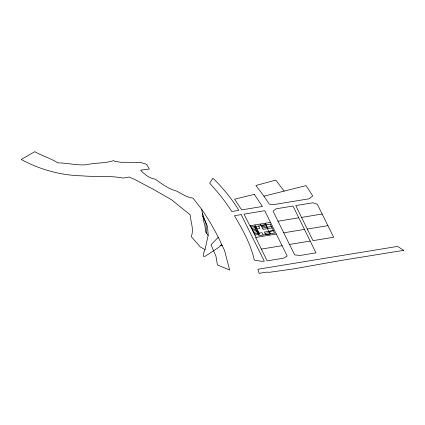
<?xml version="1.0" encoding="UTF-8"?>
<svg xmlns="http://www.w3.org/2000/svg" width="425" height="425" viewBox="0 0 425 425"><rect width="100%" height="100%" fill="white"/><g stroke="black" fill="none" stroke-linecap="round" stroke-linejoin="round"><path stroke-width="0.64" d="M205.025 249.645L208.213 235.121L207.501 226.419L202.847 216.277L201.663 209.249L192.945 198.087C186.947 197.492 181.778 193.779 176.54 191.064C168.438 188.923 161.941 183.919 155.237 179.164C149.494 178.442 144.473 174.314 140.585 170.197L149.324 169.033L146.609 164.342L140.441 162.339L120.902 162.27L114.591 161.277L113.613 160.592C104.853 163.588 95.402 162.573 86.381 164.746C76.824 165.569 67.405 162.945 57.896 162.855C50.58 158.222 42.203 156.018 34.776 151.688L21.25 159.476C39.86 169.591 60.77 175.392 81.967 175.838C95.71 177.103 109.491 175.408 123.149 178.086L129.057 177.012L134.125 179.169L152.873 189.072L171.604 199.808L190.161 214.853C190.623 221.962 194.188 229.643 191.234 236.608L200.255 246.914L205.025 249.645L203.564 253.231L203.336 256.222L205.02 256.349L218.195 247.727L221.738 244.609C216.166 232.215 209.318 220.474 201.663 209.249M218.19 237.336L211.018 244.805L215.942 256.19L217.414 264.95L229.654 270.034L224.581 250.532L221.738 244.609M263.946 196.191L306.08 185.619L312.72 195.888L309.177 198.788L273.158 204.691L269.248 204.08L263.58 195.67L255.914 185.491L275.751 180.094L284.171 191.117M270.534 222.397L249.895 225.776L243.992 214.142L264.748 210.71L287.215 256.031L283.603 258.156L267.128 260.854L255.627 237.447L276.319 234.058M278.019 221.202L294.647 254.915L300.156 255.452L315.977 252.864L292.995 206.04L276.091 208.808L273.068 211.172L278.019 221.202L298.77 217.802M301.564 217.409L322.166 214.03M251.01 227.035L255.616 226.275M261.147 225.372L265.752 224.618M251.664 228.363L256.27 227.609M261.8 226.7L266.406 225.946M252.317 229.691L259.85 228.39L258.687 226.02M262.453 228.034L267.065 227.274M271.368 226.498L267.224 227.178L266.061 224.809M252.971 231.025L257.582 230.27M272.053 227.896L263.107 229.362L260.493 224.044M253.624 232.353L258.235 231.598M254.278 233.681L258.889 232.927M273.36 230.557L264.414 232.023L265.726 234.68L270.332 233.925L269.025 231.269M257.8 233.325L261.943 232.645L263.107 235.014M273.461 230.759L269.317 231.434L270.481 233.808M265.072 233.352L269.678 232.597M283.751 232.815L304.47 229.42M307.275 229.043L327.919 225.659L333.662 237.256L312.97 240.646L295.757 205.588L312.981 202.762L317.316 204.244L327.919 225.659M261.359 249.093L282.083 245.692M289.478 244.444L310.176 241.055M220.623 245.363L222.217 245.597M208.117 235.423L205.711 232.082L204.728 224.357L203.857 222.28L202.847 216.277M265.099 223.284L267.718 228.607M267.447 228.65L268.754 231.312M254.963 224.947L259.542 234.26L254.936 235.014L250.357 225.702L256.089 237.373M202.327 213.175L205.976 223.098L206.401 233.038M212.42 178.92L209.663 183.133L218.036 192.69A377.581 217.993 0 0 1 229.59 208.165L231.784 211.496L238.818 210.348C231.859 198.645 222.992 188.217 213.403 178.601L212.42 178.92M254.315 194.368L234.568 199.182L241.628 209.892L262.453 206.486L254.315 194.368M403.75 250.346L340.653 260.525L293.632 268.898L269.524 272.287L266.746 272.149L259.181 273.312L257.837 269.269L397.513 246.415L403.75 250.346M241.188 214.604L234.446 215.714C242.68 229.681 250.745 244.083 254.304 260.052L260.637 261.189L264.318 261.248L241.188 214.604M270.204 224.129L254.543 226.695L258.963 235.694L274.624 233.128L270.204 224.129"/></g></svg>
